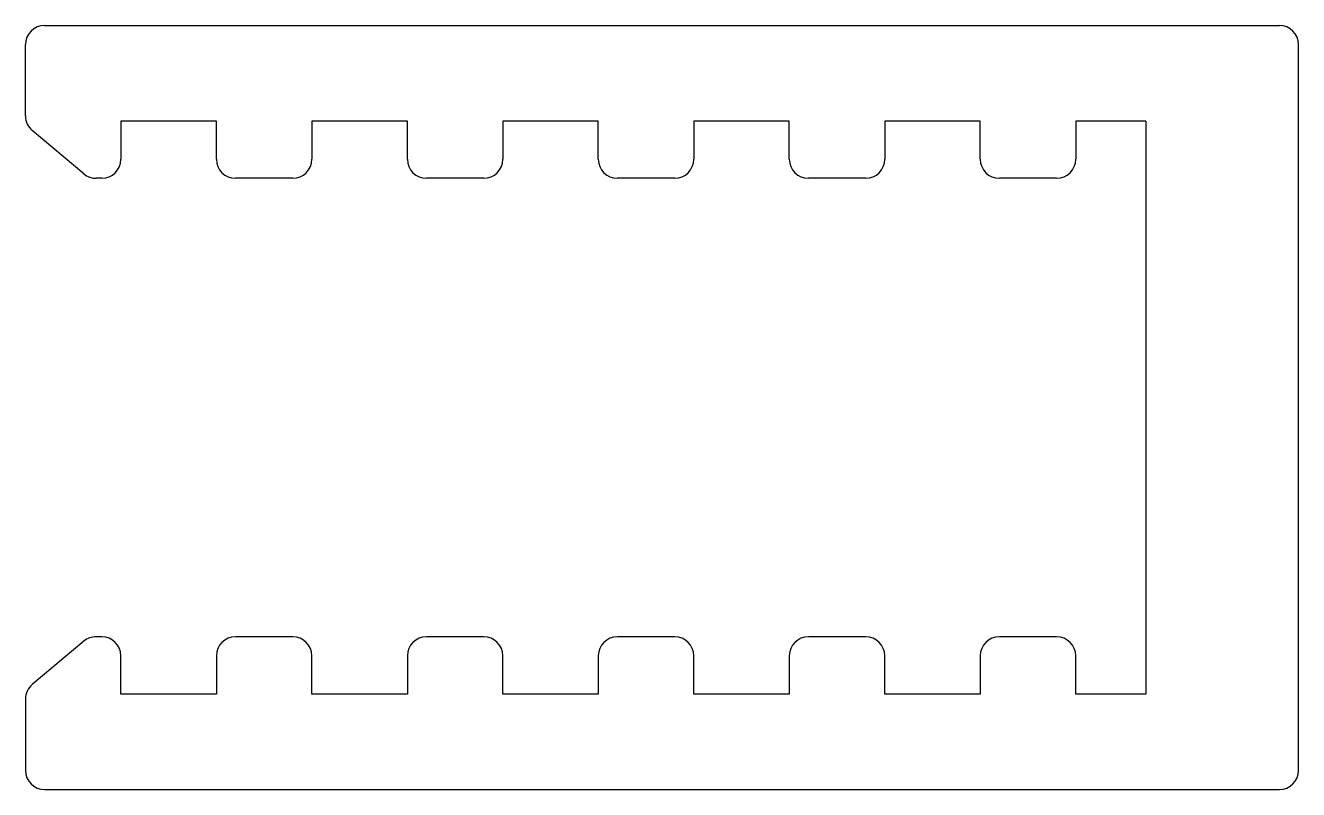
# Model space of a CAD drawing. Extents: x 697.7 to 717.7, y 345.3 to 357.3.
import ezdxf

# ---------------------------------------------------------------- set-up
doc = ezdxf.new("R2010")
doc.units = 0
doc.layers.get('0').update_dxf_attribs({"linetype": 'CONTINUOUS'})

msp = doc.modelspace()

# ---------------------------------------------------------------- linework, layer by layer
for p, q in [((698.028, 357.272), (717.428, 357.272)), ((697.728, 355.851), (697.728, 356.972)), ((717.728, 345.572), (717.728, 356.972)), ((698.645, 354.943), (697.836, 355.622)), ((699.228, 355.772), (699.228, 355.172)), ((700.728, 355.772), (699.228, 355.772)), ((700.728, 355.172), (700.728, 355.772)), ((702.228, 355.772), (702.228, 355.172)), ((703.728, 355.772), (702.228, 355.772)), ((703.728, 355.172), (703.728, 355.772)), ((705.228, 355.772), (705.228, 355.172)), ((706.728, 355.772), (705.228, 355.772)), ((706.728, 355.172), (706.728, 355.772)), ((708.228, 355.772), (708.228, 355.172)), ((709.728, 355.772), (708.228, 355.772)), ((709.728, 355.172), (709.728, 355.772)), ((711.228, 355.772), (711.228, 355.172)), ((712.728, 355.772), (711.228, 355.772)), ((712.728, 355.172), (712.728, 355.772)), ((714.228, 355.772), (714.228, 355.172)), ((715.328, 355.772), (714.228, 355.772)), ((715.328, 355.772), (715.328, 346.772)), ((698.928, 354.872), (698.838, 354.872)), ((701.928, 354.872), (701.028, 354.872)), ((704.928, 354.872), (704.028, 354.872)), ((707.928, 354.872), (707.028, 354.872)), ((710.928, 354.872), (710.028, 354.872)), ((713.928, 354.872), (713.028, 354.872)), ((698.645, 347.602), (697.836, 346.923)), ((698.928, 347.672), (698.838, 347.672)), ((701.928, 347.672), (701.028, 347.672)), ((704.928, 347.672), (704.028, 347.672)), ((707.928, 347.672), (707.028, 347.672)), ((710.928, 347.672), (710.028, 347.672)), ((713.928, 347.672), (713.028, 347.672)), ((699.228, 346.772), (699.228, 347.372)), ((700.728, 347.372), (700.728, 346.772)), ((702.228, 346.772), (702.228, 347.372)), ((703.728, 347.372), (703.728, 346.772)), ((705.228, 346.772), (705.228, 347.372)), ((706.728, 347.372), (706.728, 346.772)), ((708.228, 346.772), (708.228, 347.372)), ((709.728, 347.372), (709.728, 346.772)), ((711.228, 346.772), (711.228, 347.372)), ((712.728, 347.372), (712.728, 346.772)), ((714.228, 346.772), (714.228, 347.372)), ((697.728, 346.693), (697.728, 345.572)), ((700.728, 346.772), (699.228, 346.772)), ((703.728, 346.772), (702.228, 346.772)), ((706.728, 346.772), (705.228, 346.772)), ((709.728, 346.772), (708.228, 346.772)), ((712.728, 346.772), (711.228, 346.772)), ((715.328, 346.772), (714.228, 346.772)), ((698.028, 345.272), (717.428, 345.272))]:
    msp.add_line(p, q)
for centre, start, end in [((698.028, 356.972), 90, 180), ((717.428, 356.972), 0, 90), ((698.028, 355.851), 180, 230), ((698.928, 355.172), 270, 360), ((701.028, 355.172), 180, 270), ((701.928, 355.172), 270, 360), ((704.028, 355.172), 180, 270), ((704.928, 355.172), 270, 360), ((707.028, 355.172), 180, 270), ((707.928, 355.172), 270, 360), ((710.028, 355.172), 180, 270), ((710.928, 355.172), 270, 360), ((713.028, 355.172), 180, 270), ((713.928, 355.172), 270, 360), ((698.838, 355.172), 230, 270), ((698.838, 347.372), 90, 130), ((698.928, 347.372), 0, 90), ((701.028, 347.372), 90, 180), ((701.928, 347.372), 0, 90), ((704.028, 347.372), 90, 180), ((704.928, 347.372), 0, 90), ((707.028, 347.372), 90, 180), ((707.928, 347.372), 0, 90), ((710.028, 347.372), 90, 180), ((710.928, 347.372), 0, 90), ((713.028, 347.372), 90, 180), ((713.928, 347.372), 0, 90), ((698.028, 346.693), 130, 180), ((698.028, 345.572), 180, 270), ((717.428, 345.572), 270, 0)]:
    msp.add_arc(centre, 0.3, start, end)

doc.saveas('drawing.dxf')
